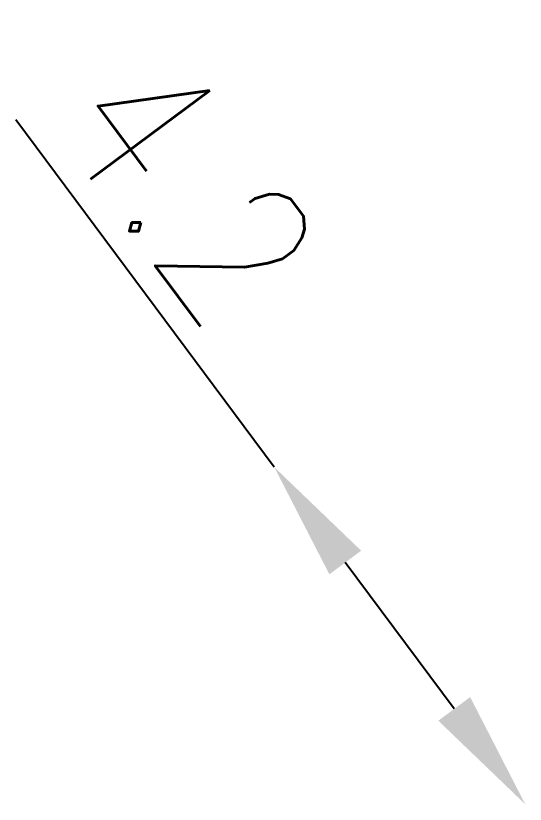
# Model space of a CAD drawing. Header units: millimetres. Extents: x 151036 to 151805, y 127119 to 127819.
# Drawn here: x 151538.27 to 151543.41, y 127681.98 to 127689.94 of the extents above; entities that cross this region are included whole.
import ezdxf

# ---------------------------------------------------------------- set-up
doc = ezdxf.new("R2010")
doc.units = ezdxf.units.MM
doc.header["$PDMODE"] = 34
doc.layers.get('DEFPOINTS').update_dxf_attribs({"linetype": 'CONTINUOUS'})
doc.layers.add('br01', color=7, linetype='CONTINUOUS')
doc.styles.get("Standard").update_dxf_attribs({"font": 'romans.shx', "width": 0.85})
doc.dimstyles.get("Standard").update_dxf_attribs({"dimtxt": 1.5, "dimasz": 1.2, "dimexe": 0.625, "dimexo": 0.625, "dimgap": 0.25, "dimtad": 1, "dimdec": 1, "dimzin": 0, "dimdsep": 46, "dimtxsty": 'Standard', "dimcen": -0.5, "dimadec": 0, "dimazin": 0, "dimtfac": 1, "dimtdec": 1, "dimtmove": 0, "dimatfit": 3, "dimfxl": 0, "dimtolj": 1, "dimtzin": 0, "dimarcsym": 0})

# ---------------------------------------------------------------- blocks, each defined once
blk = doc.blocks.new('*D2')
at = {"layer": 'br01', "color": 0, "linetype": 'Continuous', "lineweight": -2, "transparency": 16777216}
for p, q in [((151540.8806, 127685.3812), (151538.2711, 127688.8883)), ((151542.697, 127682.94), (151541.5969, 127684.4185))]:
    blk.add_line(p, q, dxfattribs=at)
at = {"layer": 'br01', "color": 0, "linetype": 'Continuous', "transparency": 16777216}
for points in [[(151541.7574, 127684.5379), (151541.4365, 127684.2991), (151540.8806, 127685.3812)], [(151542.8575, 127683.0594), (151542.5366, 127682.8206), (151543.4134, 127681.9772)]]:
    blk.add_solid(points, dxfattribs=at)
at = {"layer": 'DEFPOINTS', "color": 0, "linetype": 'Continuous', "transparency": 16777216}
for p in [(151540.8806, 127685.3812), (151540.8806, 127685.3812), (151543.4134, 127681.9772)]:
    blk.add_point(p, dxfattribs=at)
at = {"layer": 'br01', "color": 0, "linetype": 'Continuous', "transparency": 16777216, "insert": (151540.02, 127688.2131), "char_height": 1.5, "attachment_point": 5, "rotation": 306.65161}
blk.add_mtext('\\A1;4.2', dxfattribs=at)

msp = doc.modelspace()

# ---------------------------------------------------------------- dimensions: what is measured, and where the dimension line sits
at = {"layer": 'br01', "color": 252, "linetype": 'Continuous'}
dim = msp.add_linear_dim(base=(151540.8806, 127685.3812), p1=(151543.4134, 127681.9772), p2=(151540.8806, 127685.3812), angle=126.65161, dimstyle='Standard', dxfattribs=at)
dim.commit()
dim.dimension.update_dxf_attribs({"geometry": '*D2', "text_midpoint": (151539.2177, 127687.6162), "dimtype": 161})

doc.saveas('drawing.dxf')
